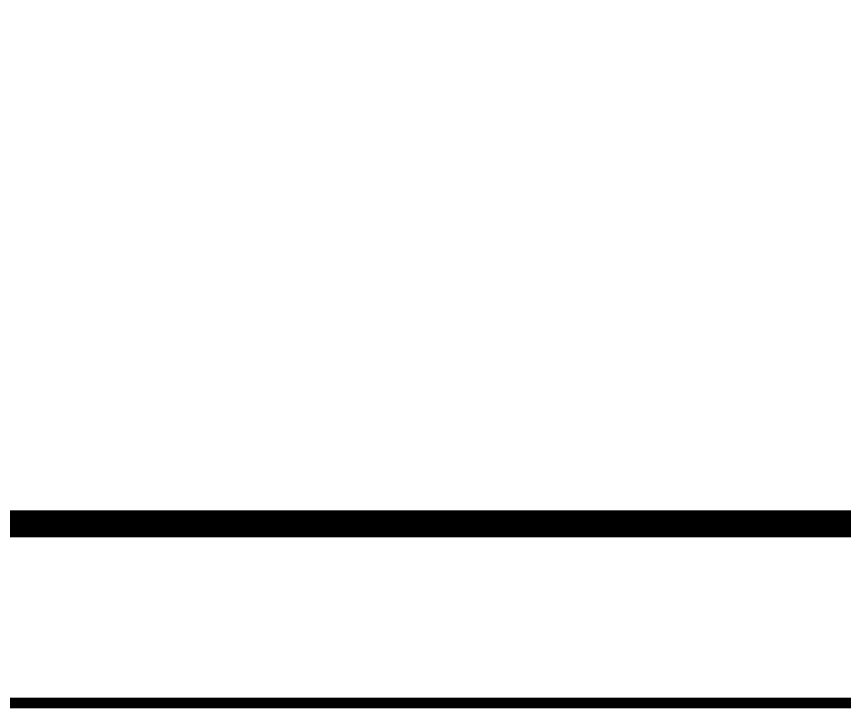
# Model space of a CAD drawing. Header units: inches. Extents: x 0 to 841, y 0 to 594.
# Drawn here: x 73.24 to 96.27, y -0.15 to 19.11 of the extents above; entities that cross this region are included whole.
import ezdxf

# ---------------------------------------------------------------- set-up
doc = ezdxf.new("R2010")
doc.units = ezdxf.units.IN
doc.layers.add('Sheet', color=255, linetype='Continuous')

msp = doc.modelspace()

# ---------------------------------------------------------------- linework, layer by layer
at = {"layer": 'Sheet'}
for points in [[(0, 593.974, 0.3, 0.3, 0), (841, 593.974, 0.3, 0.3, 0), (841, 0, 0.3, 0.3, 0), (0, 0, 0.3, 0.3, 0), (0, 593.974, 0.3, 0.3, 0)], [(0, 593.974, 0.3, 0.3, 0), (841, 593.974, 0.3, 0.3, 0), (841, 0, 0.3, 0.3, 0), (0, 0, 0.3, 0.3, 0), (0, 593.974, 0.3, 0.3, 0)], [(0, 593.974, 0.0991, 0.0991, 0), (0, 0, 0.0991, 0.0991, 0), (841, 0, 0.0991, 0.0991, 0), (841, 593.974, 0.0991, 0.0991, 0), (0, 593.974, 0.0991, 0.0991, 0), (0, 593.974, 0.0991, 0.0991, 0)], [(0, 593.974, 0.0991, 0.0991, 0), (0, 0, 0.0991, 0.0991, 0), (841, 0, 0.0991, 0.0991, 0), (841, 593.974, 0.0991, 0.0991, 0), (0, 593.974, 0.0991, 0.0991, 0), (0, 593.974, 0.0991, 0.0991, 0)]]:
    msp.add_lwpolyline(points, format="xyseb", close=True, dxfattribs=at)
msp.add_lwpolyline([(20.016, 4.991, 0.749, 0.749, 0), (836.009, 4.991, 0.749, 0.749, 0)], format="xyseb", dxfattribs=at)

doc.saveas('drawing.dxf')
